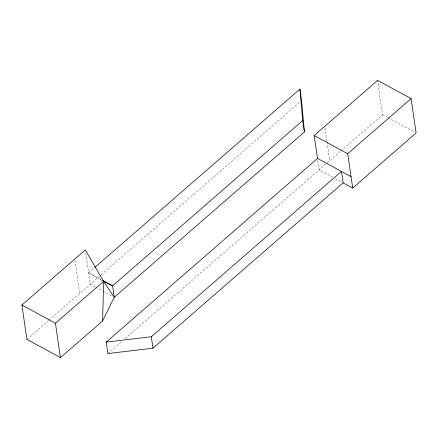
<?xml version="1.0" encoding="UTF-8"?>
<svg xmlns="http://www.w3.org/2000/svg" width="438" height="438" viewBox="0 0 438 438"><rect width="100%" height="100%" fill="white"/><g stroke="black" fill="none" stroke-linecap="round" stroke-linejoin="round"><path stroke-width="0.33" stroke-dasharray="2.19 1.64" d="M101.868 280.391L88.624 272.825L94.296 267.892M26.91 339.379L48.448 320.654M48.963 320.205L100.603 275.31M101.118 274.861L301.07 101.019M107.901 353.548L122.333 341.005M124.907 338.76L326.737 163.292M327.241 162.854L340.523 151.302M341.038 150.858L382.577 114.74L377.567 80.4M382.577 114.74L387.367 117.346M387.964 117.669L414.901 132.314M332.957 177.335L319.192 169.851L317.714 159.75M335.355 178.633L341.936 182.213M88.624 272.825L101.797 279.981M95.084 286.874L90.294 284.267L85.678 252.622M95.681 287.197L102.268 290.777M102.87 291.1L112.446 296.307M324.941 127.672L326.907 141.14M327.005 141.813L329.754 160.664M74.92 260.462L79.732 293.455"/><path stroke-width="0.66" d="M102.623 320.923L103.598 281.377L85.284 249.928L21.9 305.04L26.91 339.379L60.433 357.6L102.623 320.923L114.241 297.287L304.399 131.958L301.585 100.57L299.915 89.122L94.811 267.443M60.433 357.6L55.423 323.26L103.598 281.377L112.571 285.839L114.241 297.287L103.598 281.377L102.448 280.72M299.915 89.122L302.729 120.51L112.571 285.839L102.996 280.632M351.046 176.624L317.523 158.403L314.177 135.512L377.567 80.4L411.09 98.621L416.1 132.96L352.716 188.072L343.135 182.865L341.465 171.417L151.307 336.745L106.231 342.1L107.901 353.548L152.977 348.194L343.135 182.865M106.231 342.1L317.523 158.403M352.716 188.072L347.706 153.733L411.09 98.621M314.177 135.512L347.706 153.733M21.9 305.04L55.423 323.26M302.729 120.51L304.399 131.958M151.307 336.745L152.977 348.194"/></g></svg>
